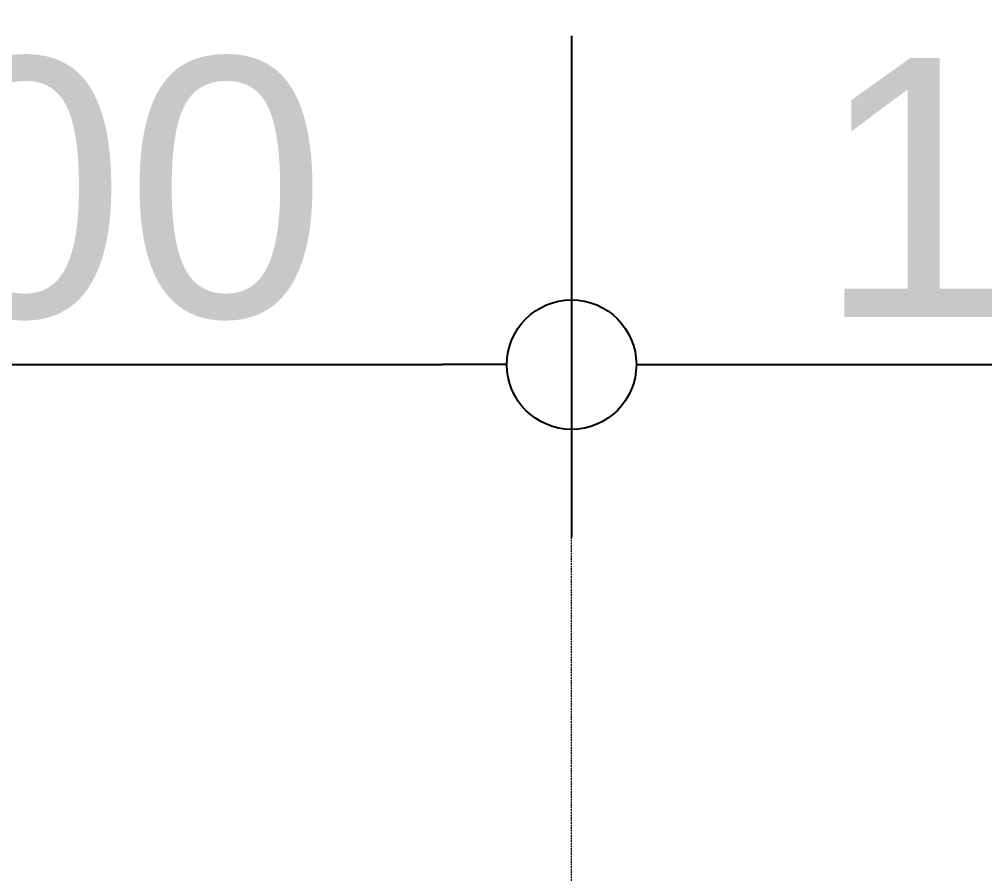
# Model space of a CAD drawing. Header units: millimetres. Extents: x -853228 to -774597, y -17231 to 22435.
# Drawn here: x -831743 to -830624, y 10188 to 11177 of the extents above; entities that cross this region are included whole.
import ezdxf

# ---------------------------------------------------------------- set-up
doc = ezdxf.new("R2010")
doc.units = ezdxf.units.MM
doc.linetypes.add('DPA_Hidden 50', pattern=[3, 2, -1])
doc.layers.add('A-ANNO-DIMS', color=1, linetype='Continuous', lineweight=9)
doc.layers.add('A-DETL', color=1, linetype='Continuous', lineweight=70)
doc.styles.add('Arial_2', font='arial.ttf', dxfattribs={"height": 300})
doc.dimstyles.new('DPA-DIM-3_0_C-C', dxfattribs={"dimscale": 304.8, "dimtxt": 306.07782, "dimasz": 0.492126, "dimexe": 0.656168, "dimexo": 0.0625, "dimgap": 0.164042, "dimtad": 1, "dimdec": 0, "dimzin": 0, "dimdsep": 46, "dimtxsty": 'Arial_2', "dimblk1": 'DOTBLANK', "dimblk2": 'DOTBLANK', "dimsah": 1, "dimcen": 0.09, "dimdle": 0.656168, "dimadec": 8, "dimazin": 0, "dimtfac": 1, "dimtdec": 4, "dimtix": 1, "dimtmove": 0, "dimatfit": 3, "dimfxl": 1.312336, "dimfxlon": 1, "dimtvp": 1, "dimtolj": 1, "dimtzin": 0, "dimarcsym": 2})

# ---------------------------------------------------------------- blocks, each defined once
blk = doc.blocks.new('_DotBlank')
at = {"color": 0, "linetype": 'ByBlock', "lineweight": -2}
blk.add_line((-0.5, 0), (-1, 0), dxfattribs=at)
blk.add_circle((0, 0), 0.5, dxfattribs=at)
blk = doc.blocks.new('*D370')
at = {"layer": 'A-ANNO-DIMS', "color": 0, "lineweight": -2, "transparency": 16777216}
for p, q in [((-30920.6, 7579.4), (-30920.6, 6998.5)), ((-29420.6, 7579.4), (-29420.6, 6998.5)), ((-30770.6, 7198.5), (-29570.6, 7198.5))]:
    blk.add_line(p, q, dxfattribs=at)
at = {"layer": 'Defpoints', "color": 0, "transparency": 16777216}
for p in [(-30920.6, 7598.5), (-29420.6, 7598.5), (-29420.6, 7198.5)]:
    blk.add_point(p, dxfattribs=at)
at = {"layer": 'A-ANNO-DIMS', "color": 0, "lineweight": -2, "transparency": 16777216, "xscale": 150, "yscale": 150, "zscale": 150, "rotation": 180}
blk.add_blockref('_DotBlank', (-30920.6, 7198.5), dxfattribs=at)
at = {"layer": 'A-ANNO-DIMS', "color": 0, "lineweight": -2, "transparency": 16777216, "xscale": 150, "yscale": 150, "zscale": 150}
blk.add_blockref('_DotBlank', (-29420.6, 7198.5), dxfattribs=at)
at = {"layer": 'A-ANNO-DIMS', "color": 0, "transparency": 16777216, "insert": (-30170.6, 7401.6), "char_height": 300, "width": 1107.531, "attachment_point": 5, "style": 'Arial_2'}
blk.add_mtext('\\A1;1500', dxfattribs=at)
blk = doc.blocks.new('*D371')
at = {"layer": 'A-ANNO-DIMS', "color": 0, "lineweight": -2, "transparency": 16777216}
for p, q in [((-29420.6, 7579.4), (-29420.6, 6998.5)), ((-27920.6, 7579.4), (-27920.6, 6998.5)), ((-29270.6, 7198.5), (-28070.6, 7198.5))]:
    blk.add_line(p, q, dxfattribs=at)
at = {"layer": 'Defpoints', "color": 0, "transparency": 16777216}
for p in [(-29420.6, 7598.5), (-27920.6, 7598.5), (-27920.6, 7198.5)]:
    blk.add_point(p, dxfattribs=at)
at = {"layer": 'A-ANNO-DIMS', "color": 0, "lineweight": -2, "transparency": 16777216, "xscale": 150, "yscale": 150, "zscale": 150, "rotation": 180}
blk.add_blockref('_DotBlank', (-29420.6, 7198.5), dxfattribs=at)
at = {"layer": 'A-ANNO-DIMS', "color": 0, "lineweight": -2, "transparency": 16777216, "xscale": 150, "yscale": 150, "zscale": 150}
blk.add_blockref('_DotBlank', (-27920.6, 7198.5), dxfattribs=at)
at = {"layer": 'A-ANNO-DIMS', "color": 0, "transparency": 16777216, "insert": (-28670.6, 7401.6), "char_height": 300, "width": 1107.531, "attachment_point": 5, "style": 'Arial_2'}
blk.add_mtext('\\A1;1500', dxfattribs=at)
blk = doc.blocks.new('C-1-PP19-AR-4261-01-B_20250910-022855_EXDIM')
at = {"layer": 'A-DETL', "color": 55, "linetype": 'DPA_Hidden 50', "lineweight": 9}
blk.add_line((-29420.6, 552.5), (-29420.6, 7452.5), dxfattribs=at)
at = {"layer": 'A-ANNO-DIMS'}
for base, p1, p2, picture, middle in [((-29420.6, 7198.5), (-30920.6, 7598.5), (-29420.6, 7598.5), '*D370', (-30170.6, 7401.6)), ((-27920.6, 7198.5), (-29420.6, 7598.5), (-27920.6, 7598.5), '*D371', (-28670.6, 7401.6))]:
    dim = blk.add_linear_dim(base=base, p1=p1, p2=p2, dimstyle='DPA-DIM-3_0_C-C', override={"dimpost": '<>', "dimfxl": 1500}, dxfattribs=at)
    dim.commit()
    dim.dimension.update_dxf_attribs({"geometry": picture, "text_midpoint": middle})

msp = doc.modelspace()

# ---------------------------------------------------------------- block references
msp.add_blockref('C-1-PP19-AR-4261-01-B_20250910-022855_EXDIM', (-801682.4, 3579))

doc.saveas('drawing.dxf')
